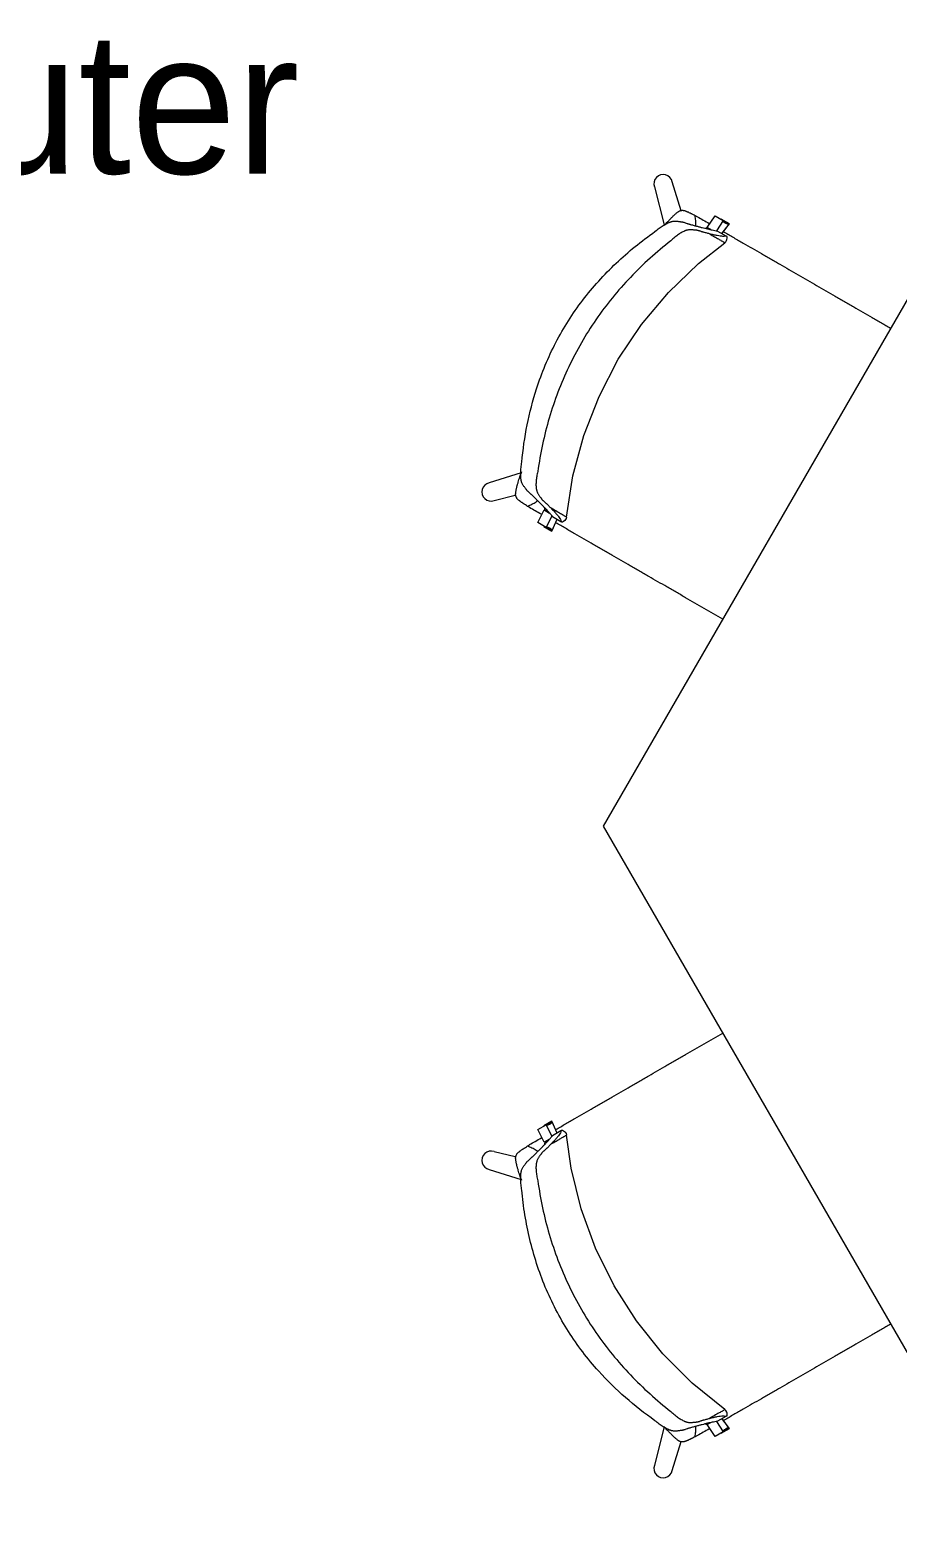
# Model space of a CAD drawing. Header units: millimetres. Extents: x 155927 to 295199, y -4084 to 97293.
# Drawn here: x 175587 to 176813, y 20012 to 22132 of the extents above; entities that cross this region are included whole.
import ezdxf

# ---------------------------------------------------------------- set-up
doc = ezdxf.new("R2010")
doc.units = ezdxf.units.MM
doc.header["$MEASUREMENT"] = 0
doc.layers.add('A-AREA-IDEN', color=7, linetype='CONTINUOUS', lineweight=9)
doc.layers.add('I-FURN', color=8, linetype='CONTINUOUS', lineweight=9)
doc.styles.add('Century Gothic', font='GOTHIC.TTF', dxfattribs={"height": 200})

msp = doc.modelspace()

# ---------------------------------------------------------------- linework, layer by layer
at = {"layer": 'I-FURN'}
for p, q in [((176971.8, 22003.5), (176396.8, 21007.6)), ((176469.3, 21910.9), (176482.8, 21857)), ((176507.2, 21877.1), (176494.4, 21918)), ((176543.9, 21853.4), (176555, 21869.9)), ((176555, 21869.9), (176566.5, 21863.3)), ((176546, 21851.1), (176543.4, 21852.6)), ((176549, 21850.4), (176543.9, 21853.4)), ((176566.5, 21863.3), (176556.8, 21848.8)), ((176558.3, 21848.5), (176570.1, 21841.7)), ((176575.1, 21858.7), (176563.6, 21865.4)), ((176564.7, 21844.8), (176575.1, 21858.7)), ((176564.8, 21844.8), (176574.6, 21857.9)), ((176531.6, 21802.7), (176568.7, 21832)), ((176568.7, 21832), (176570.1, 21833.3)), ((176570.1, 21833.3), (176571.1, 21834.9)), ((176571.1, 21834.9), (176571.7, 21836.3)), ((176571.7, 21836.3), (176572.1, 21838.5)), ((176572.1, 21838.5), (176571.9, 21840.7)), ((176489, 21761.7), (176531.6, 21802.7)), ((176451, 21716.4), (176489, 21761.7)), ((176418.2, 21667.2), (176451, 21716.4)), ((176390.9, 21614.8), (176418.2, 21667.2)), ((176369.4, 21559.7), (176390.9, 21614.8)), ((176354, 21502.6), (176369.4, 21559.7)), ((176281, 21507), (176235.6, 21492.7)), ((176344.8, 21444.2), (176354, 21502.6)), ((176242.7, 21467.6), (176272.3, 21475.1)), ((176304.6, 21436.4), (176313.4, 21454.3)), ((176313.4, 21454.3), (176321.1, 21449.9)), ((176313.9, 21455.1), (176319, 21452.2)), ((176324.3, 21446.2), (176316.2, 21429.7)), ((176324.3, 21446.1), (176316.7, 21430.5)), ((176324.4, 21424.6), (176331.6, 21441.4)), ((176325.3, 21445), (176337.1, 21438.2)), ((176344.4, 21442.4), (176343.5, 21440.7)), ((176344.8, 21444.2), (176344.4, 21442.4)), ((176316.2, 21429.7), (176304.6, 21436.4)), ((176312.9, 21431.2), (176324.4, 21424.6)), ((176324.9, 21425.4), (176331.7, 21441.3)), ((176340.9, 21438.1), (176338.9, 21437.1)), ((176342.6, 21439.5), (176340.9, 21438.1)), ((176343.5, 21440.7), (176342.6, 21439.5)), ((176396.8, 21007.6), (176971.8, 20011.7)), ((176304.6, 20578.9), (176316.2, 20585.5)), ((176313.4, 20560.9), (176304.6, 20578.9)), ((176324.4, 20590.7), (176312.9, 20584)), ((176316.2, 20585.5), (176324.3, 20569)), ((176316.7, 20584.7), (176324.3, 20569.1)), ((176331.6, 20573.9), (176324.4, 20590.7)), ((176331.7, 20573.9), (176324.9, 20589.8)), ((176337.1, 20577.1), (176325.3, 20570.2)), ((176338.9, 20578.1), (176340.6, 20577.3)), ((176340.6, 20577.3), (176342.2, 20576.2)), ((176342.2, 20576.2), (176343.2, 20575)), ((176343.2, 20575), (176344.3, 20573.1)), ((176344.3, 20573.1), (176344.8, 20571)), ((176321.1, 20565.3), (176313.4, 20560.9)), ((176319, 20563.1), (176313.9, 20560.1)), ((176351.7, 20524.2), (176344.8, 20571)), ((176272.3, 20540.2), (176242.7, 20547.6)), ((176235.6, 20522.5), (176281, 20508.2)), ((176365.8, 20466.8), (176351.7, 20524.2)), ((176386.1, 20411.3), (176365.8, 20466.8)), ((176412.3, 20358.2), (176386.1, 20411.3)), ((176444.1, 20308.4), (176412.3, 20358.2)), ((176481, 20262.2), (176444.1, 20308.4)), ((176522.7, 20220.3), (176481, 20262.2)), ((176568.7, 20183.2), (176522.7, 20220.3)), ((176570.1, 20173.5), (176558.3, 20166.7)), ((176575.1, 20156.5), (176564.7, 20170.4)), ((176574.6, 20157.3), (176564.8, 20170.4)), ((176570.2, 20181.7), (176568.7, 20183.2)), ((176571.4, 20179.7), (176570.2, 20181.7)), ((176571.9, 20178.3), (176571.4, 20179.7)), ((176572.1, 20176.4), (176571.9, 20178.3)), ((176571.9, 20174.5), (176572.1, 20176.4)), ((176483.1, 20159.3), (176469.3, 20104.4)), ((176543.4, 20162.7), (176546, 20164.2)), ((176543.9, 20161.9), (176549, 20164.8)), ((176555, 20145.3), (176543.9, 20161.9)), ((176566.5, 20152), (176555, 20145.3)), ((176556.8, 20166.4), (176566.5, 20152)), ((176563.6, 20149.9), (176575.1, 20156.5)), ((176494.4, 20097.3), (176507.2, 20138.1))]:
    msp.add_line(p, q, dxfattribs=at)
for centre, start, end in [((176481.6, 21915.2), 11.9662, 199.5824), ((176238.3, 21479.9), 101.9896, 289.6059), ((176238.3, 20535.3), 70.3941, 258.0104), ((176481.6, 20100), 160.4176, 348.0338)]:
    msp.add_arc(centre, 13.1, start, end, dxfattribs=at)
for centre, major_axis, start_param, end_param in [((176567.1, 21882.3), (-8.7, -15.1), 0.238848, 0.322489), ((176578.2, 21874.9), (-8.7, -15.1), 6.026179, 6.605675), ((176578.7, 21875.7), (-8.7, -15.1), 6.026179, 6.605675), ((176311.5, 21413), (-8.7, -15.1), 2.819103, 3.398599), ((176312, 21413.8), (-8.7, -15.1), 2.819103, 3.398599), ((176311.5, 20602.2), (-8.7, 15.1), 2.884586, 3.464082), ((176312, 20601.4), (-8.7, 15.1), 2.884586, 3.464082), ((176567.1, 20132.9), (-8.7, 15.1), 5.960696, 6.044337), ((176578.2, 20140.4), (-8.7, 15.1), 5.960696, 6.540192), ((176578.7, 20139.6), (-8.7, 15.1), 5.960696, 6.540192)]:
    msp.add_ellipse(centre, major_axis=major_axis, ratio=0.978487, start_param=start_param, end_param=end_param, dxfattribs=at)
for points, knots in [([(176483.2, 21856.3), (176484.8, 21858.1), (176487.4, 21860.9), (176490.5, 21864.2), (176492.2, 21866.1), (176493.6, 21867.4), (176494.8, 21868.6), (176495.9, 21869.8), (176497.1, 21870.9), (176498.4, 21872.2), (176499.9, 21873.4), (176501.3, 21874.5), (176502.4, 21875.4), (176503.3, 21876), (176504, 21876.4), (176504.7, 21876.8), (176505.7, 21877.2), (176507, 21877.6), (176508.5, 21877.8), (176509.9, 21877.7), (176511.1, 21877.5), (176512.5, 21877.1), (176513.6, 21876.7), (176514.4, 21876.3), (176514.9, 21876.1), (176515.3, 21876), (176515.7, 21875.8), (176516.1, 21875.6), (176516.9, 21875.3), (176518.1, 21874.7), (176519.2, 21874.2), (176520.1, 21873.8), (176520.8, 21873.4), (176521.5, 21873.1), (176522.5, 21872.6), (176524.3, 21871.7), (176525.8, 21870.9), (176526.7, 21870.5)], [0, 0, 0, 0, 0.125, 0.1875, 0.21875, 0.25, 0.28125, 0.3125, 0.34375, 0.375, 0.40625, 0.4375, 0.46875, 0.484375, 0.5, 0.515625, 0.53125, 0.5625, 0.59375, 0.625, 0.65625, 0.6875, 0.71875, 0.734375, 0.742188, 0.75, 0.757812, 0.765625, 0.78125, 0.8125, 0.84375, 0.859375, 0.875, 0.890625, 0.90625, 0.9375, 1, 1, 1, 1]), ([(176527.7, 21856.4), (176527.7, 21856.4), (176527.8, 21858.7), (176527.7, 21863.3), (176527.2, 21868), (176526.7, 21870.5)], [0.94378293, 0.94378293, 0.94378293, 0.94378293, 0.94444444, 0.97222222, 1, 1, 1, 1]), ([(176281.9, 21521.9), (176283.4, 21539.5), (176288.4, 21574.6), (176303.2, 21631.7), (176328.1, 21691.9), (176366.3, 21751.8), (176406.1, 21795.6), (176441.5, 21826.7), (176460.3, 21841), (176470, 21847.7)], [-1, -1, -1, -1, -0.863636, -0.727273, -0.545455, -0.363636, -0.181818, -0.090909, 0, 0, 0, 0]), ([(176470, 21847.7), (176472, 21849.5), (176476, 21852.7), (176480.7, 21855.8), (176484.3, 21857.9), (176486.9, 21859.3), (176489, 21860.2), (176490.4, 21860.8), (176491.2, 21861.1), (176491.8, 21861.3), (176492.4, 21861.5), (176493.2, 21861.7), (176494.5, 21862.1), (176496.3, 21862.4), (176498.4, 21862.5), (176500.3, 21862.4), (176502.2, 21862.2), (176503.9, 21862), (176505.3, 21861.8), (176506.3, 21861.6), (176506.9, 21861.6), (176507.3, 21861.5), (176507.7, 21861.5), (176508.2, 21861.4), (176509.1, 21861.2), (176510.3, 21861), (176511.6, 21860.6), (176513.3, 21860), (176514.9, 21859.4), (176516.5, 21858.8), (176517.8, 21858.4), (176519.1, 21858.1), (176520.8, 21857.6), (176523.7, 21856.8), (176527.7, 21855.7), (176532.2, 21854.5), (176536.5, 21853.4), (176540.6, 21852.3), (176544.4, 21851.4), (176547.8, 21850.6), (176549.9, 21850.2), (176550.9, 21850)], [0, 0, 0, 0, 0.035714, 0.071429, 0.089286, 0.107143, 0.125, 0.133929, 0.138393, 0.142857, 0.147321, 0.151786, 0.160714, 0.178571, 0.196429, 0.214286, 0.232143, 0.25, 0.267857, 0.276786, 0.28125, 0.285714, 0.290179, 0.294643, 0.303571, 0.321429, 0.339286, 0.357143, 0.392857, 0.410714, 0.428571, 0.446429, 0.464286, 0.5, 0.571429, 0.642857, 0.714286, 0.785714, 0.857143, 0.928571, 1, 1, 1, 1]), ([(176547.1, 21844.5), (176545.5, 21844.9), (176543.2, 21845.5), (176540.4, 21846.2), (176538.8, 21846.7), (176537.6, 21847), (176536.4, 21847.3), (176535, 21847.8), (176533.6, 21848.4), (176532.2, 21848.8), (176531, 21849.1), (176530, 21849.4), (176529.1, 21849.5), (176528.7, 21849.5), (176528.3, 21849.6), (176527.9, 21849.6), (176527.4, 21849.6), (176526.4, 21849.7), (176525, 21849.9), (176523.2, 21850.1), (176521.4, 21850.2), (176519.4, 21850.3), (176517.3, 21850.1), (176515.5, 21849.7), (176514.2, 21849.4), (176513.5, 21849.1), (176512.9, 21848.9), (176512.3, 21848.7), (176511.6, 21848.4), (176510.2, 21847.7), (176508.2, 21846.7), (176505.8, 21845.3), (176502.4, 21843.1), (176498.1, 21839.8), (176494.4, 21836.5), (176492.6, 21834.7)], [0, 0, 0, 0, 0.125, 0.1875, 0.21875, 0.25, 0.28125, 0.3125, 0.375, 0.40625, 0.4375, 0.46875, 0.484375, 0.492188, 0.5, 0.507812, 0.515625, 0.53125, 0.5625, 0.59375, 0.625, 0.65625, 0.6875, 0.71875, 0.734375, 0.742188, 0.75, 0.757812, 0.765625, 0.78125, 0.8125, 0.84375, 0.875, 0.9375, 1, 1, 1, 1]), ([(176543.9, 21853.4), (176543.5, 21853.2), (176542.6, 21852.8), (176541.8, 21852.4), (176541.3, 21852.2)], [-0.8741323, -0.8741323, -0.8741323, -0.8741323, -0.6666667, -0.4718724, -0.4718724, -0.4718724, -0.4718724]), ([(176547.1, 21844.5), (176549.7, 21843), (176554.4, 21840.3), (176559.9, 21837.1), (176564, 21834.7), (176566.3, 21833.4), (176567.6, 21832.7), (176568.2, 21832.3), (176568.6, 21832.1), (176568.7, 21832), (176568.7, 21832)], [0, 0, 0, 0, 0.1111111, 0.2222222, 0.3333333, 0.4444444, 0.5, 0.5555556, 0.6111111, 0.6625707, 0.6625707, 0.6625707, 0.6625707]), ([(176566.2, 21847.9), (176566.8, 21847.6), (176569.6, 21845.9), (176574.7, 21843), (176581.4, 21839.1), (176588.1, 21835.2), (176596.9, 21830.2), (176607.6, 21824), (176618.2, 21817.9), (176626.8, 21812.9), (176633.3, 21809.2), (176639.9, 21805.3), (176648.6, 21800.3), (176659.4, 21794.1), (176672.3, 21786.7), (176685.4, 21779.1), (176698.5, 21771.5), (176711.5, 21764), (176722.3, 21757.8), (176731.1, 21752.7), (176737.7, 21748.9), (176744.3, 21745.1), (176753, 21740.1), (176763.8, 21733.8), (176774.6, 21727.6), (176783.3, 21722.6), (176789.9, 21718.8), (176796.5, 21714.9), (176800.9, 21712.4), (176803.2, 21711.1), (176803.2, 21711)], [-0.8977274, -0.8977274, -0.8977274, -0.8977274, -0.8928571, -0.875, -0.8571429, -0.8392857, -0.8214286, -0.7857143, -0.75, -0.7321429, -0.7142857, -0.6964286, -0.6785714, -0.6428571, -0.6071429, -0.5714286, -0.5357143, -0.5, -0.4642857, -0.4464286, -0.4285714, -0.4107143, -0.3928571, -0.3571429, -0.3214286, -0.3035714, -0.2857143, -0.2678571, -0.25, -0.2492433, -0.2492433, -0.2492433, -0.2492433]), ([(176492.6, 21834.7), (176482.4, 21826.8), (176462.7, 21810.3), (176425.7, 21774.4), (176384.9, 21724.4), (176346.2, 21657.3), (176323.3, 21596.9), (176310.6, 21546.9), (176306.2, 21521.6), (176304.4, 21508.8)], [-1, -1, -1, -1, -0.9, -0.8, -0.6, -0.4, -0.2, -0.1, 0, 0, 0, 0]), ([(176320.4, 21450.7), (176319.1, 21452.2), (176316.8, 21454.7), (176313.2, 21458.5), (176310.2, 21461.5), (176307.1, 21464.6), (176303.8, 21467.9), (176300.8, 21470.8), (176298.4, 21473.3), (176296.8, 21474.8), (176295.5, 21476), (176294.2, 21477.1), (176292.9, 21478.2), (176291.6, 21479.4), (176290.6, 21480.4), (176289.7, 21481.3), (176289.1, 21482), (176288.8, 21482.4), (176288.6, 21482.7), (176288.3, 21483.1), (176288, 21483.5), (176287.4, 21484.3), (176286.5, 21485.4), (176285.4, 21486.8), (176284.3, 21488.3), (176283.3, 21489.9), (176282.4, 21491.8), (176281.7, 21493.5), (176281.3, 21494.8), (176281.1, 21495.6), (176281, 21496.2), (176280.9, 21496.8), (176280.7, 21497.7), (176280.5, 21499.2), (176280.3, 21501.5), (176280.2, 21504.4), (176280.2, 21508.6), (176280.6, 21514.2), (176281.4, 21519.2), (176281.9, 21521.9)], [0, 0, 0, 0, 0.142857, 0.214286, 0.285714, 0.357143, 0.428571, 0.5, 0.535714, 0.571429, 0.589286, 0.607143, 0.642857, 0.660714, 0.678571, 0.696429, 0.705357, 0.709821, 0.714286, 0.71875, 0.723214, 0.732143, 0.75, 0.767857, 0.785714, 0.803571, 0.821429, 0.839286, 0.848214, 0.852679, 0.857143, 0.861607, 0.866071, 0.875, 0.892857, 0.910714, 0.928571, 0.964286, 1, 1, 1, 1]), ([(176304.4, 21508.8), (176303.8, 21506.3), (176302.8, 21501.6), (176302.1, 21496.1), (176301.9, 21492.1), (176301.8, 21489.3), (176302, 21487), (176302.1, 21485.6), (176302.2, 21484.7), (176302.3, 21484.1), (176302.4, 21483.5), (176302.6, 21482.7), (176302.9, 21481.4), (176303.5, 21479.7), (176304.4, 21477.8), (176305.4, 21476.1), (176306.4, 21474.6), (176307.5, 21473.1), (176308.3, 21472), (176308.9, 21471.3), (176309.2, 21470.8), (176309.4, 21470.5), (176309.6, 21470.2), (176309.9, 21469.8), (176310.4, 21469.1), (176311.2, 21468.3), (176312, 21467.5), (176313.2, 21466.5), (176314.3, 21465.5), (176315.4, 21464.6), (176316.3, 21463.7), (176317.2, 21462.8), (176318.4, 21461.7), (176320.4, 21459.6), (176322.1, 21457.9), (176323.2, 21456.7)], [0, 0, 0, 0, 0.0625, 0.125, 0.15625, 0.1875, 0.21875, 0.234375, 0.242188, 0.25, 0.257812, 0.265625, 0.28125, 0.3125, 0.34375, 0.375, 0.40625, 0.4375, 0.46875, 0.484375, 0.492188, 0.5, 0.507812, 0.515625, 0.53125, 0.5625, 0.59375, 0.625, 0.6875, 0.71875, 0.75, 0.78125, 0.8125, 0.875, 1, 1, 1, 1]), ([(176289.6, 21459.7), (176288.7, 21460.3), (176287.3, 21461.2), (176285.7, 21462.3), (176284.8, 21462.9), (176284.1, 21463.4), (176283.4, 21463.8), (176282.6, 21464.4), (176281.6, 21465.1), (176280.6, 21465.8), (176279.8, 21466.3), (176279.4, 21466.6), (176279.1, 21466.9), (176278.8, 21467.1), (176278.4, 21467.4), (176277.7, 21468), (176276.7, 21468.8), (176275.7, 21469.7), (176274.9, 21470.7), (176274.2, 21471.9), (176273.6, 21473.3), (176273.3, 21474.5), (176273.1, 21475.6), (176273.1, 21476.4), (176273.1, 21477.2), (176273.2, 21478.3), (176273.3, 21479.8), (176273.6, 21481.5), (176274, 21483.4), (176274.4, 21485.1), (176274.8, 21486.8), (176275.2, 21488.3), (176275.7, 21490), (176276.2, 21491.8), (176276.9, 21494.2), (176278.2, 21498.6), (176279.4, 21502.2), (176280.1, 21504.5)], [0, 0, 0, 0, 0.0625, 0.09375, 0.109375, 0.125, 0.140625, 0.15625, 0.1875, 0.21875, 0.234375, 0.242188, 0.25, 0.257812, 0.265625, 0.28125, 0.3125, 0.34375, 0.375, 0.40625, 0.4375, 0.46875, 0.484375, 0.5, 0.515625, 0.53125, 0.5625, 0.59375, 0.625, 0.65625, 0.6875, 0.71875, 0.75, 0.78125, 0.8125, 0.875, 1, 1, 1, 1]), ([(176289.6, 21459.7), (176291.9, 21460.6), (176296.3, 21462.5), (176301.1, 21465.1), (176303.6, 21466.9), (176304.4, 21467.4)], [0, 0, 0, 0, 0.02777778, 0.05555556, 0.06696683, 0.06696683, 0.06696683, 0.06696683]), ([(176313.7, 21457.9), (176313.7, 21457.4), (176313.8, 21456.4), (176313.9, 21455.5), (176314, 21455.1)], [-0.5281276, -0.5281276, -0.5281276, -0.5281276, -0.3333333, -0.1189454, -0.1189454, -0.1189454, -0.1189454]), ([(176344.8, 21444.2), (176344.8, 21444.2), (176344.7, 21444.3), (176344.3, 21444.6), (176343.5, 21445), (176341.8, 21446), (176338.4, 21448), (176332.1, 21451.6), (176326.5, 21454.8), (176323.2, 21456.7)], [0.3374293, 0.3374293, 0.3374293, 0.3374293, 0.3888889, 0.4444444, 0.5138889, 0.5833333, 0.7222222, 0.8611111, 1, 1, 1, 1]), ([(176566, 21300), (176565.9, 21300), (176561.5, 21302.5), (176552.7, 21307.6), (176539.4, 21315.3), (176526.3, 21322.8), (176515.4, 21329.1), (176506.7, 21334.2), (176500, 21338), (176493.4, 21341.8), (176484.8, 21346.8), (176474.1, 21353), (176463.4, 21359.2), (176454.7, 21364.2), (176448.2, 21367.9), (176441.6, 21371.7), (176433, 21376.7), (176422.2, 21382.9), (176411.4, 21389.2), (176402.7, 21394.2), (176396, 21398.1), (176389.4, 21401.9), (176380.7, 21406.9), (176369.8, 21413.2), (176356.8, 21420.7), (176343.4, 21428.4), (176334.1, 21433.8), (176329.3, 21436.6), (176328.9, 21436.8)], [-0.7503695, -0.7503695, -0.7503695, -0.7503695, -0.75, -0.7142857, -0.6785714, -0.6428571, -0.6071429, -0.5892857, -0.5714286, -0.5535714, -0.5357143, -0.5, -0.4642857, -0.4464286, -0.4285714, -0.4107143, -0.3928571, -0.3571429, -0.3214286, -0.3035714, -0.2857143, -0.2678571, -0.25, -0.2142857, -0.1785714, -0.1428571, -0.1071429, -0.103964, -0.103964, -0.103964, -0.103964]), ([(176328.9, 20578.4), (176329.3, 20578.6), (176334.1, 20581.4), (176343.4, 20586.8), (176356.8, 20594.5), (176369.8, 20602), (176380.7, 20608.3), (176389.4, 20613.3), (176396, 20617.1), (176402.7, 20621), (176411.4, 20626), (176422.2, 20632.3), (176433, 20638.5), (176441.6, 20643.5), (176448.2, 20647.3), (176454.7, 20651.1), (176463.4, 20656), (176474.1, 20662.2), (176484.8, 20668.4), (176493.4, 20673.4), (176500, 20677.2), (176506.7, 20681), (176515.4, 20686.1), (176526.3, 20692.4), (176539.4, 20699.9), (176552.7, 20707.6), (176561.5, 20712.7), (176565.9, 20715.2), (176566, 20715.3)], [-0.896036, -0.896036, -0.896036, -0.896036, -0.8928571, -0.8571429, -0.8214286, -0.7857143, -0.75, -0.7321429, -0.7142857, -0.6964286, -0.6785714, -0.6428571, -0.6071429, -0.5892857, -0.5714286, -0.5535714, -0.5357143, -0.5, -0.4642857, -0.4464286, -0.4285714, -0.4107143, -0.3928571, -0.3571429, -0.3214286, -0.2857143, -0.25, -0.2496035, -0.2496035, -0.2496035, -0.2496035]), ([(176280.1, 20510.7), (176279.4, 20513), (176278.2, 20516.6), (176276.9, 20521), (176276.2, 20523.4), (176275.7, 20525.2), (176275.2, 20526.9), (176274.8, 20528.5), (176274.4, 20530.1), (176274, 20531.8), (176273.6, 20533.7), (176273.3, 20535.5), (176273.2, 20536.9), (176273.1, 20538), (176273.1, 20538.8), (176273.1, 20539.6), (176273.3, 20540.7), (176273.6, 20542), (176274.2, 20543.3), (176274.9, 20544.5), (176275.7, 20545.5), (176276.7, 20546.4), (176277.7, 20547.2), (176278.4, 20547.8), (176278.8, 20548.1), (176279.1, 20548.3), (176279.4, 20548.6), (176279.8, 20548.9), (176280.6, 20549.4), (176281.6, 20550.1), (176282.6, 20550.8), (176283.4, 20551.4), (176284.1, 20551.8), (176284.8, 20552.3), (176285.7, 20552.9), (176287.3, 20554), (176288.7, 20554.9), (176289.6, 20555.5)], [0, 0, 0, 0, 0.125, 0.1875, 0.21875, 0.25, 0.28125, 0.3125, 0.34375, 0.375, 0.40625, 0.4375, 0.46875, 0.484375, 0.5, 0.515625, 0.53125, 0.5625, 0.59375, 0.625, 0.65625, 0.6875, 0.71875, 0.734375, 0.742188, 0.75, 0.757812, 0.765625, 0.78125, 0.8125, 0.84375, 0.859375, 0.875, 0.890625, 0.90625, 0.9375, 1, 1, 1, 1]), ([(176281.9, 20493.3), (176281.4, 20496), (176280.6, 20501), (176280.2, 20506.6), (176280.2, 20510.8), (176280.3, 20513.7), (176280.5, 20516), (176280.7, 20517.6), (176280.9, 20518.4), (176281, 20519), (176281.1, 20519.6), (176281.3, 20520.4), (176281.7, 20521.7), (176282.4, 20523.4), (176283.3, 20525.3), (176284.3, 20526.9), (176285.4, 20528.4), (176286.5, 20529.8), (176287.4, 20531), (176288, 20531.7), (176288.3, 20532.2), (176288.6, 20532.5), (176288.8, 20532.8), (176289.1, 20533.2), (176289.7, 20533.9), (176290.6, 20534.8), (176291.6, 20535.8), (176292.9, 20537), (176294.2, 20538.1), (176295.5, 20539.2), (176296.5, 20540.1), (176297.4, 20541), (176298.7, 20542.2), (176300.8, 20544.4), (176303.8, 20547.3), (176307.1, 20550.6), (176309.2, 20552.7), (176310.2, 20553.7)], [0, 0, 0, 0, 0.0357143, 0.0714286, 0.0892857, 0.1071429, 0.125, 0.1339286, 0.1383929, 0.1428571, 0.1473214, 0.1517857, 0.1607143, 0.1785714, 0.1964286, 0.2142857, 0.2321429, 0.25, 0.2678571, 0.2767857, 0.28125, 0.2857143, 0.2901786, 0.2946429, 0.3035714, 0.3214286, 0.3392857, 0.3571429, 0.3928571, 0.4107143, 0.4285714, 0.4464286, 0.4642857, 0.5, 0.5714286, 0.6428571, 0.7142857, 0.7142857, 0.7142857, 0.7142857]), ([(176304.4, 20547.8), (176303.6, 20548.4), (176301.1, 20550.1), (176296.3, 20552.8), (176291.9, 20554.6), (176289.6, 20555.5)], [0.93303317, 0.93303317, 0.93303317, 0.93303317, 0.94444444, 0.97222222, 1, 1, 1, 1]), ([(176323.2, 20558.5), (176322.1, 20557.3), (176320.4, 20555.6), (176318.4, 20553.5), (176317.2, 20552.4), (176316.3, 20551.5), (176315.4, 20550.7), (176314.3, 20549.7), (176313.2, 20548.8), (176312, 20547.8), (176311.2, 20546.9), (176310.4, 20546.1), (176309.9, 20545.4), (176309.6, 20545), (176309.4, 20544.7), (176309.2, 20544.4), (176308.9, 20544), (176308.3, 20543.2), (176307.5, 20542.1), (176306.4, 20540.6), (176305.4, 20539.1), (176304.4, 20537.4), (176303.5, 20535.5), (176302.9, 20533.8), (176302.6, 20532.5), (176302.4, 20531.7), (176302.3, 20531.1), (176302.2, 20530.5), (176302.1, 20529.7), (176302, 20528.2), (176301.8, 20525.9), (176301.9, 20523.1), (176302.1, 20519.1), (176302.8, 20513.7), (176303.8, 20508.9), (176304.4, 20506.4)], [0, 0, 0, 0, 0.125, 0.1875, 0.21875, 0.25, 0.28125, 0.3125, 0.375, 0.40625, 0.4375, 0.46875, 0.484375, 0.492188, 0.5, 0.507812, 0.515625, 0.53125, 0.5625, 0.59375, 0.625, 0.65625, 0.6875, 0.71875, 0.734375, 0.742188, 0.75, 0.757812, 0.765625, 0.78125, 0.8125, 0.84375, 0.875, 0.9375, 1, 1, 1, 1]), ([(176310.2, 20553.7), (176311.2, 20554.7), (176313.2, 20556.7), (176315.9, 20559.6), (176318.3, 20562.2), (176319.7, 20563.8), (176320.4, 20564.6)], [0.7143147, 0.7143147, 0.7143147, 0.7143147, 0.7857143, 0.8571429, 0.9285714, 1, 1, 1, 1]), ([(176313.9, 20560.2), (176313.9, 20559.7), (176313.8, 20558.8), (176313.7, 20557.8), (176313.7, 20557.4)], [-0.8810546, -0.8810546, -0.8810546, -0.8810546, -0.6666667, -0.4718724, -0.4718724, -0.4718724, -0.4718724]), ([(176323.2, 20558.5), (176325.8, 20560), (176330.5, 20562.7), (176336, 20565.9), (176340.1, 20568.3), (176342.4, 20569.6), (176343.7, 20570.3), (176344.3, 20570.7), (176344.7, 20570.9), (176344.8, 20571), (176344.8, 20571)], [0, 0, 0, 0, 0.1111111, 0.2222222, 0.3333333, 0.4444444, 0.5, 0.5555556, 0.6111111, 0.6625707, 0.6625707, 0.6625707, 0.6625707]), ([(176470, 20167.5), (176455.5, 20177.7), (176427.7, 20199.5), (176385.5, 20240.9), (176345.9, 20292.6), (176313.2, 20355.6), (176295.1, 20411.9), (176285.8, 20458.2), (176282.9, 20481.6), (176281.9, 20493.3)], [-1, -1, -1, -1, -0.863636, -0.727273, -0.545455, -0.363636, -0.181818, -0.090909, 0, 0, 0, 0]), ([(176304.4, 20506.4), (176306.2, 20493.6), (176310.6, 20468.3), (176323.3, 20418.3), (176346.2, 20358), (176384.9, 20290.9), (176425.7, 20240.9), (176462.7, 20204.9), (176482.4, 20188.4), (176492.6, 20180.5)], [-1, -1, -1, -1, -0.9, -0.8, -0.6, -0.4, -0.2, -0.1, 0, 0, 0, 0]), ([(176803.3, 20304.2), (176803.2, 20304.1), (176800.9, 20302.8), (176796.5, 20300.3), (176789.9, 20296.5), (176783.3, 20292.7), (176774.6, 20287.6), (176763.8, 20281.4), (176753, 20275.2), (176744.3, 20270.1), (176737.7, 20266.3), (176731.1, 20262.5), (176722.3, 20257.5), (176711.5, 20251.2), (176698.5, 20243.7), (176685.4, 20236.1), (176672.3, 20228.6), (176659.4, 20221.1), (176648.6, 20214.9), (176639.9, 20209.9), (176633.3, 20206.1), (176626.8, 20202.3), (176618.2, 20197.3), (176607.6, 20191.2), (176596.9, 20185), (176588.1, 20180), (176581.4, 20176.1), (176574.7, 20172.2), (176569.6, 20169.3), (176566.8, 20167.7), (176566.2, 20167.3)], [-0.7508218, -0.7508218, -0.7508218, -0.7508218, -0.75, -0.7321429, -0.7142857, -0.6964286, -0.6785714, -0.6428571, -0.6071429, -0.5892857, -0.5714286, -0.5535714, -0.5357143, -0.5, -0.4642857, -0.4285714, -0.3928571, -0.3571429, -0.3214286, -0.3035714, -0.2857143, -0.2678571, -0.25, -0.2142857, -0.1785714, -0.1607143, -0.1428571, -0.125, -0.1071429, -0.1022726, -0.1022726, -0.1022726, -0.1022726]), ([(176492.6, 20180.5), (176494.4, 20178.7), (176498.1, 20175.4), (176502.4, 20172.1), (176505.8, 20169.9), (176508.2, 20168.5), (176510.2, 20167.5), (176511.6, 20166.9), (176512.3, 20166.5), (176512.9, 20166.3), (176513.5, 20166.1), (176514.2, 20165.8), (176515.5, 20165.5), (176517.3, 20165.1), (176519.4, 20165), (176521.4, 20165), (176523.2, 20165.1), (176525, 20165.3), (176526.4, 20165.5), (176527.4, 20165.6), (176527.9, 20165.6), (176528.3, 20165.7), (176528.7, 20165.7), (176529.1, 20165.8), (176530, 20165.9), (176531, 20166.1), (176532.2, 20166.4), (176533.6, 20166.9), (176535, 20167.4), (176536.4, 20167.9), (176537.6, 20168.2), (176538.8, 20168.6), (176540.4, 20169), (176543.2, 20169.7), (176545.5, 20170.3), (176547.1, 20170.7)], [0, 0, 0, 0, 0.0625, 0.125, 0.15625, 0.1875, 0.21875, 0.234375, 0.242188, 0.25, 0.257812, 0.265625, 0.28125, 0.3125, 0.34375, 0.375, 0.40625, 0.4375, 0.46875, 0.484375, 0.492188, 0.5, 0.507812, 0.515625, 0.53125, 0.5625, 0.59375, 0.625, 0.6875, 0.71875, 0.75, 0.78125, 0.8125, 0.875, 1, 1, 1, 1]), ([(176568.7, 20183.2), (176568.7, 20183.2), (176568.6, 20183.1), (176568.2, 20182.9), (176567.4, 20182.4), (176565.7, 20181.4), (176562.3, 20179.5), (176556, 20175.9), (176550.4, 20172.6), (176547.1, 20170.7)], [0.3374293, 0.3374293, 0.3374293, 0.3374293, 0.3888889, 0.4444444, 0.5138889, 0.5833333, 0.7222222, 0.8611111, 1, 1, 1, 1]), ([(176570.1, 20173.5), (176570.6, 20173.8), (176571.3, 20174.2), (176571.9, 20174.5), (176572, 20174.6), (176571.5, 20174.3), (176570.8, 20173.9), (176570.6, 20173.7)], [0, 0, 0, 0, 0.125, 0.25, 0.375, 0.5, 0.5728535, 0.5728535, 0.5728535, 0.5728535]), ([(176550.9, 20165.2), (176549, 20164.9), (176545.6, 20164.2), (176540.6, 20162.9), (176536.5, 20161.8), (176532.2, 20160.7), (176527.7, 20159.5), (176523.7, 20158.4), (176520.4, 20157.5), (176518.2, 20156.9), (176516.5, 20156.4), (176514.9, 20155.8), (176513.3, 20155.2), (176511.6, 20154.6), (176510.3, 20154.3), (176509.1, 20154), (176508.2, 20153.8), (176507.7, 20153.8), (176507.3, 20153.7), (176506.9, 20153.7), (176506.3, 20153.6), (176505.3, 20153.5), (176503.9, 20153.2), (176502.2, 20153), (176500.3, 20152.8), (176498.4, 20152.7), (176496.3, 20152.9), (176494.5, 20153.1), (176493.2, 20153.5), (176492.4, 20153.7), (176491.8, 20153.9), (176491.2, 20154.1), (176490.4, 20154.4), (176489, 20155), (176486.9, 20155.9), (176484.3, 20157.3), (176480.7, 20159.4), (176476, 20162.6), (176472, 20165.7), (176470, 20167.5)], [0, 0, 0, 0, 0.142857, 0.214286, 0.285714, 0.357143, 0.428571, 0.5, 0.535714, 0.571429, 0.589286, 0.607143, 0.642857, 0.660714, 0.678571, 0.696429, 0.705357, 0.709821, 0.714286, 0.71875, 0.723214, 0.732143, 0.75, 0.767857, 0.785714, 0.803571, 0.821429, 0.839286, 0.848214, 0.852679, 0.857143, 0.861607, 0.866071, 0.875, 0.892857, 0.910714, 0.928571, 0.964286, 1, 1, 1, 1]), ([(176526.7, 20144.8), (176525.8, 20144.3), (176524.3, 20143.5), (176522.5, 20142.7), (176521.5, 20142.2), (176520.8, 20141.8), (176520.1, 20141.5), (176519.2, 20141), (176518.1, 20140.5), (176516.9, 20140), (176516.1, 20139.6), (176515.7, 20139.4), (176515.3, 20139.2), (176514.9, 20139.1), (176514.4, 20138.9), (176513.6, 20138.6), (176512.5, 20138.1), (176511.1, 20137.8), (176509.9, 20137.5), (176508.5, 20137.5), (176507, 20137.6), (176505.7, 20138), (176504.7, 20138.5), (176504, 20138.8), (176503.3, 20139.2), (176502.4, 20139.8), (176501.3, 20140.7), (176499.9, 20141.8), (176498.4, 20143.1), (176497.1, 20144.3), (176495.9, 20145.4), (176494.8, 20146.6), (176493.6, 20147.8), (176492.2, 20149.2), (176490.5, 20151), (176487.4, 20154.3), (176484.8, 20157.2), (176483.2, 20158.9)], [0, 0, 0, 0, 0.0625, 0.09375, 0.109375, 0.125, 0.140625, 0.15625, 0.1875, 0.21875, 0.234375, 0.242188, 0.25, 0.257812, 0.265625, 0.28125, 0.3125, 0.34375, 0.375, 0.40625, 0.4375, 0.46875, 0.484375, 0.5, 0.515625, 0.53125, 0.5625, 0.59375, 0.625, 0.65625, 0.6875, 0.71875, 0.75, 0.78125, 0.8125, 0.875, 1, 1, 1, 1]), ([(176526.7, 20144.8), (176527.2, 20147.2), (176527.7, 20151.9), (176527.8, 20156.9), (176527.6, 20159.5), (176527.6, 20159.9)], [0, 0, 0, 0, 0.02777778, 0.05555556, 0.06066679, 0.06066679, 0.06066679, 0.06066679]), ([(176541.3, 20163), (176541.8, 20162.8), (176542.6, 20162.4), (176543.5, 20162.1), (176543.9, 20161.9)], [-0.5281276, -0.5281276, -0.5281276, -0.5281276, -0.3333333, -0.1258677, -0.1258677, -0.1258677, -0.1258677])]:
    msp.add_open_spline(points, degree=3, knots=knots, dxfattribs=at)
for points in [[(176526.7, 21870.5), (176527.3, 21870.2), (176528.4, 21869.6), (176529.6, 21869), (176530.2, 21868.7)], [(176530.2, 21868.7), (176535.5, 21865.6), (176541, 21862.5), (176546.6, 21859.2)], [(176570.1, 21841.7), (176569.8, 21841.4), (176568.7, 21841), (176566.1, 21840.8), (176562.5, 21841.1), (176558.1, 21841.9), (176553, 21843), (176549.2, 21843.9), (176547.1, 21844.5)], [(176550.9, 21850), (176552.3, 21849.7), (176554.8, 21849.2), (176557.2, 21848.8), (176558.3, 21848.5)], [(176571.3, 21841.1), (176571.6, 21840.9), (176572, 21840.7), (176571.9, 21840.7), (176571.3, 21841), (176570.6, 21841.4), (176570.1, 21841.7)], [(176281.4, 21508), (176280.9, 21506.9), (176280.5, 21505.7), (176280.1, 21504.5)], [(176280.1, 21504.5), (176280.5, 21505.7), (176280.9, 21506.8), (176281.3, 21508)], [(176292.8, 21457.6), (176292.3, 21458), (176291.2, 21458.7), (176290.1, 21459.4), (176289.6, 21459.7)], [(176309.2, 21448.2), (176303.6, 21451.4), (176298.1, 21454.6), (176292.8, 21457.6)], [(176325.3, 21445), (176324.6, 21445.9), (176323, 21447.7), (176321.3, 21449.6), (176320.4, 21450.7)], [(176323.2, 21456.7), (176324.7, 21455.2), (176327.5, 21452.4), (176331, 21448.5), (176333.8, 21445), (176335.9, 21442.1), (176337, 21439.8), (176337.2, 21438.6), (176337.1, 21438.2)], [(176337.1, 21438.2), (176337.6, 21437.9), (176338.3, 21437.5), (176338.9, 21437.1), (176339, 21437.1), (176338.6, 21437.3), (176338.3, 21437.5)], [(176337.1, 20577.1), (176337.2, 20576.6), (176337, 20575.4), (176335.9, 20573.1), (176333.8, 20570.2), (176331, 20566.8), (176327.5, 20562.8), (176324.7, 20560), (176323.2, 20558.5)], [(176338.3, 20577.7), (176338.6, 20577.9), (176339, 20578.1), (176338.9, 20578.1), (176338.3, 20577.7), (176337.6, 20577.3), (176337.1, 20577.1)], [(176289.6, 20555.5), (176290.1, 20555.8), (176291.2, 20556.5), (176292.3, 20557.2), (176292.8, 20557.6)], [(176292.8, 20557.6), (176298.1, 20560.6), (176303.6, 20563.8), (176309.2, 20567)], [(176320.4, 20564.6), (176321.3, 20565.6), (176323, 20567.5), (176324.6, 20569.4), (176325.3, 20570.2)], [(176281.3, 20507.3), (176280.9, 20508.4), (176280.5, 20509.6), (176280.1, 20510.7)], [(176280.1, 20510.7), (176280.5, 20509.5), (176280.9, 20508.4), (176281.4, 20507.2)], [(176547.1, 20170.7), (176549.2, 20171.3), (176553, 20172.3), (176558.1, 20173.3), (176562.5, 20174.1), (176566.1, 20174.4), (176568.7, 20174.2), (176569.8, 20173.8), (176570.1, 20173.5)], [(176546.6, 20156), (176541, 20152.7), (176535.5, 20149.6), (176530.2, 20146.5)], [(176558.3, 20166.7), (176557.2, 20166.5), (176554.8, 20166), (176552.3, 20165.5), (176550.9, 20165.2)], [(176530.2, 20146.5), (176529.6, 20146.2), (176528.4, 20145.6), (176527.3, 20145.1), (176526.7, 20144.8)]]:
    msp.add_open_spline(points, degree=3, dxfattribs=at)

# ---------------------------------------------------------------- texts
at = {"layer": 'A-AREA-IDEN', "style": 'Century Gothic'}
msp.add_text('48P Computer', height=200, dxfattribs=at).set_placement((174243, 21929.5))

doc.saveas('drawing.dxf')
